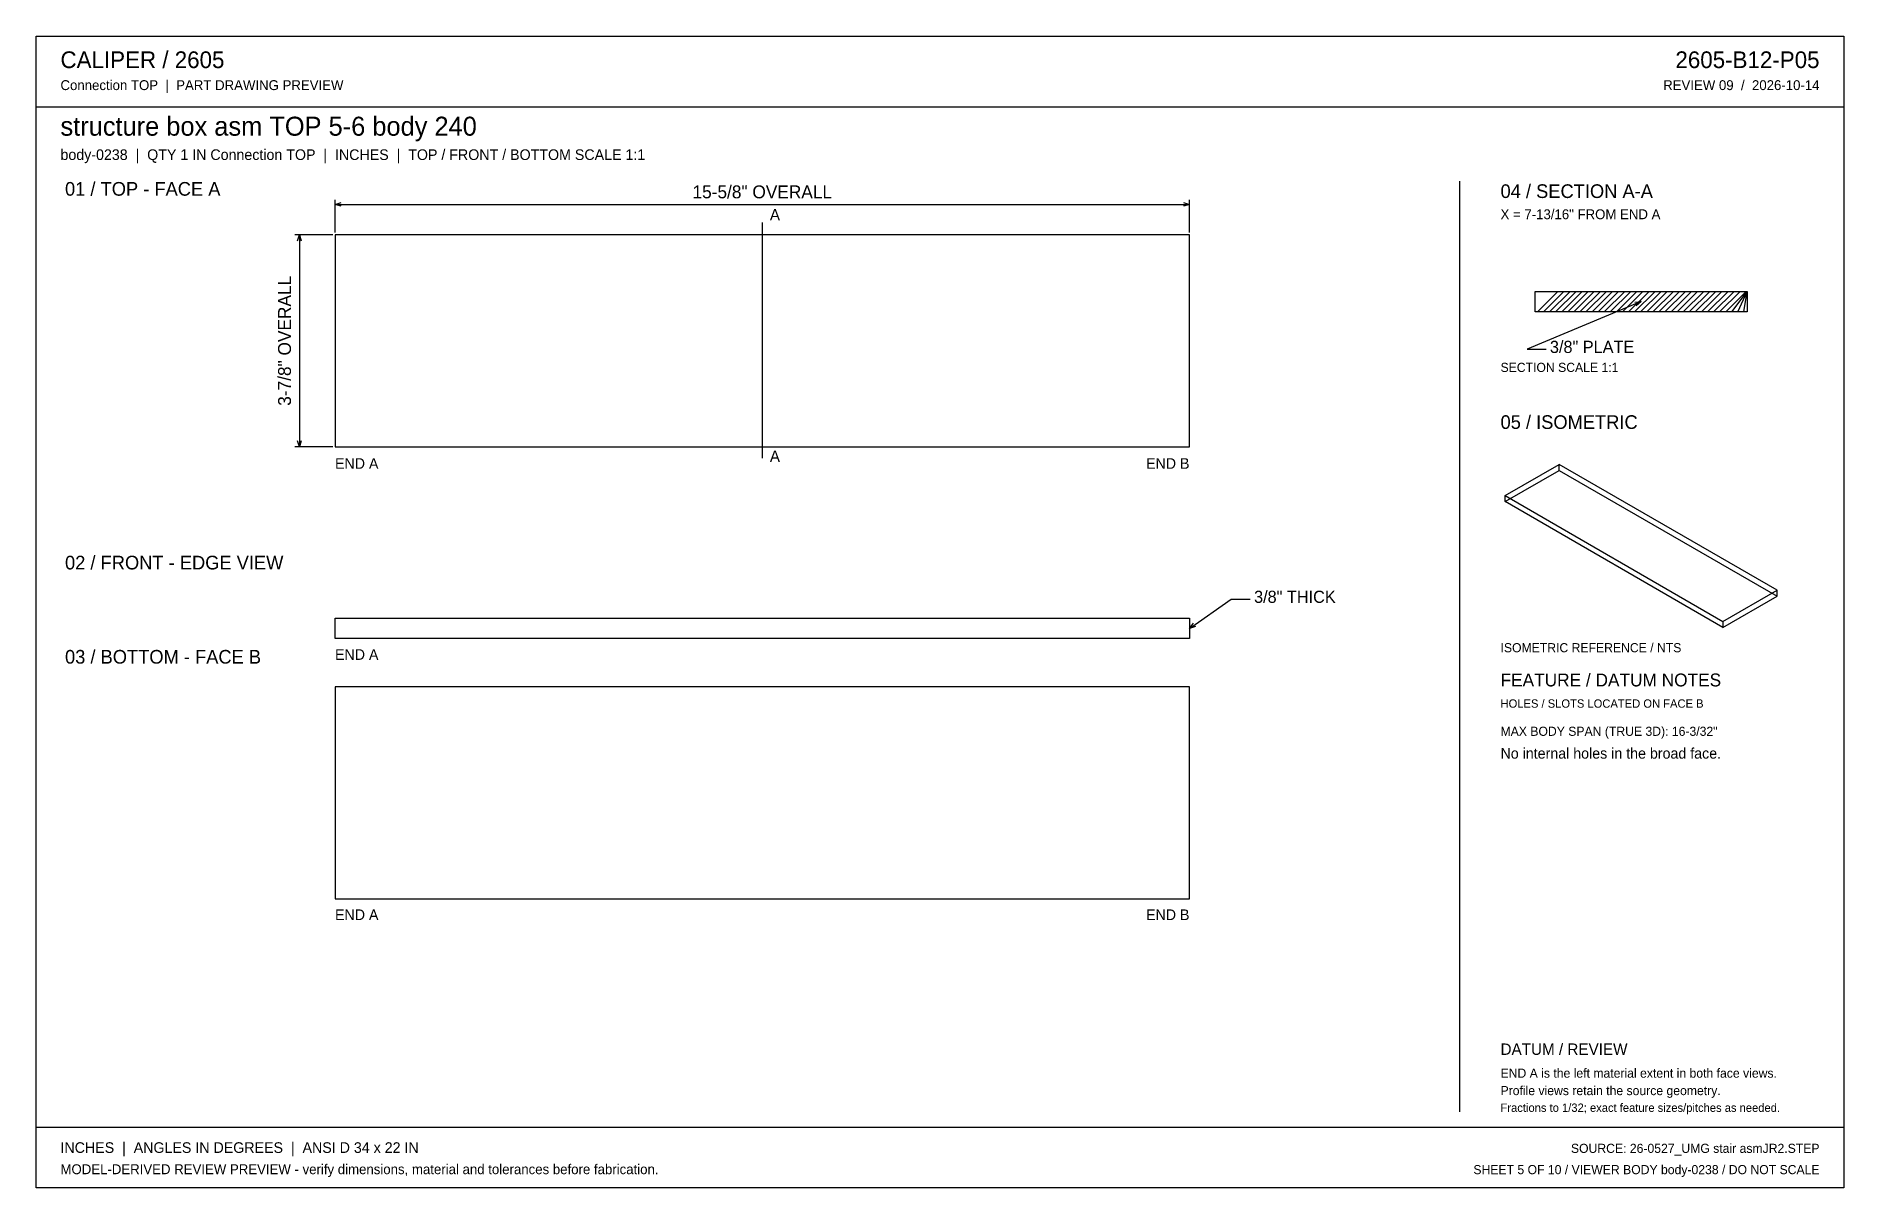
# Model space of a CAD drawing. Header units: inches. Extents: x 0.5 to 33.5, y 0.5 to 21.5.
import ezdxf
from ezdxf.enums import TextEntityAlignment as Align

# ---------------------------------------------------------------- set-up
doc = ezdxf.new("R2010")
doc.units = ezdxf.units.IN
doc.header["$MEASUREMENT"] = 0

msp = doc.modelspace()

# ---------------------------------------------------------------- linework, layer by layer
at = {"layer": 'ANNOTATION'}
for p, q in [((5.937, 17.938), (5.937, 18.535)), ((21.562, 17.938), (21.562, 18.535)), ((5.937, 18.451), (6.049, 18.486)), ((5.937, 18.451), (21.562, 18.451)), ((6.049, 18.417), (5.937, 18.451)), ((21.451, 18.486), (21.562, 18.451)), ((21.562, 18.451), (21.451, 18.417)), ((5.896, 17.896), (5.201, 17.896)), ((5.25, 17.785), (5.285, 17.896)), ((5.285, 17.896), (5.285, 14.021)), ((5.285, 17.896), (5.319, 17.785)), ((13.75, 18.118), (13.75, 13.812)), ((29.819, 16.674), (27.736, 15.806)), ((29.704, 16.663), (29.819, 16.674)), ((29.819, 16.674), (29.73, 16.599)), ((27.736, 15.806), (28.083, 15.806)), ((5.896, 14.021), (5.201, 14.021)), ((5.285, 14.021), (5.25, 14.132)), ((5.319, 14.132), (5.285, 14.021)), ((21.562, 10.701), (22.326, 11.236)), ((22.326, 11.236), (22.674, 11.236)), ((21.562, 10.701), (21.634, 10.794)), ((21.673, 10.737), (21.562, 10.701))]:
    msp.add_line(p, q, dxfattribs=at)
at = {"layer": 'OUTLINE'}
for p, q in [((0.472, 21.528), (33.528, 21.528)), ((0.472, 0.472), (0.472, 21.528)), ((33.528, 21.528), (33.528, 0.472)), ((0.472, 20.236), (33.528, 20.236)), ((26.5, 18.875), (26.5, 1.861)), ((21.562, 17.896), (5.937, 17.896)), ((5.937, 17.896), (5.937, 14.021)), ((21.562, 14.021), (21.562, 17.896)), ((27.882, 16.861), (31.757, 16.861)), ((27.882, 16.486), (27.882, 16.861)), ((27.924, 16.486), (28.299, 16.861)), ((28.035, 16.486), (28.41, 16.861)), ((28.146, 16.486), (28.521, 16.861)), ((28.257, 16.486), (28.632, 16.861)), ((28.368, 16.486), (28.743, 16.861)), ((28.479, 16.486), (28.854, 16.861)), ((28.59, 16.486), (28.965, 16.861)), ((28.701, 16.486), (29.076, 16.861)), ((28.812, 16.486), (29.188, 16.861)), ((28.924, 16.486), (29.299, 16.861)), ((29.035, 16.486), (29.41, 16.861)), ((29.146, 16.486), (29.521, 16.861)), ((29.257, 16.486), (29.632, 16.861)), ((29.368, 16.486), (29.743, 16.861)), ((29.479, 16.486), (29.854, 16.861)), ((29.59, 16.486), (29.965, 16.861)), ((29.701, 16.486), (30.076, 16.861)), ((29.812, 16.486), (30.188, 16.861)), ((29.924, 16.486), (30.299, 16.861)), ((30.035, 16.486), (30.41, 16.861)), ((30.146, 16.486), (30.521, 16.861)), ((30.257, 16.486), (30.632, 16.861)), ((30.368, 16.486), (30.743, 16.861)), ((30.479, 16.486), (30.854, 16.861)), ((30.59, 16.486), (30.965, 16.861)), ((30.701, 16.486), (31.076, 16.861)), ((30.812, 16.486), (31.188, 16.861)), ((30.924, 16.486), (31.299, 16.861)), ((31.035, 16.486), (31.41, 16.861)), ((31.146, 16.486), (31.521, 16.861)), ((31.257, 16.486), (31.632, 16.861)), ((31.368, 16.486), (31.743, 16.861)), ((31.479, 16.486), (31.757, 16.861)), ((31.59, 16.486), (31.757, 16.861)), ((31.701, 16.486), (31.757, 16.861)), ((31.757, 16.861), (31.757, 16.486)), ((31.757, 16.486), (27.882, 16.486)), ((5.937, 14.021), (21.562, 14.021)), ((27.333, 13.128), (28.321, 13.699)), ((27.333, 13.018), (28.321, 13.589)), ((32.306, 11.399), (28.321, 13.699)), ((28.321, 13.589), (28.321, 13.699)), ((28.321, 13.589), (32.306, 11.288)), ((27.333, 13.128), (31.317, 10.828)), ((27.333, 13.018), (27.333, 13.128)), ((31.317, 10.718), (27.333, 13.018)), ((31.317, 10.828), (32.306, 11.399)), ((31.317, 10.718), (32.306, 11.288)), ((32.306, 11.288), (32.306, 11.399)), ((5.937, 10.514), (5.937, 10.889)), ((5.937, 10.889), (21.562, 10.889)), ((21.562, 10.889), (21.562, 10.514)), ((31.317, 10.828), (31.317, 10.718)), ((21.562, 10.514), (5.937, 10.514)), ((5.937, 9.632), (5.937, 5.757)), ((21.562, 9.632), (5.937, 9.632)), ((21.562, 5.757), (21.562, 9.632)), ((5.937, 5.757), (21.562, 5.757)), ((0.472, 1.583), (33.528, 1.583)), ((33.528, 0.472), (0.472, 0.472))]:
    msp.add_line(p, q, dxfattribs=at)

# ---------------------------------------------------------------- texts
at = {"layer": 'ANNOTATION'}
for s, height, p in [('CALIPER / 2605', 0.30556, (0.917, 20.944)), ('Connection TOP  |  PART DRAWING PREVIEW', 0.18056, (0.917, 20.542)), ('structure box asm TOP 5-6 body 240', 0.34722, (0.917, 19.708)), ('body-0238  |  QTY 1 IN Connection TOP  |  INCHES  |  TOP / FRONT / BOTTOM SCALE 1:1', 0.19444, (0.917, 19.264)), ('01 / TOP - FACE A', 0.25, (1, 18.611)), ('04 / SECTION A-A', 0.25, (27.25, 18.569)), ('A', 0.208, (13.889, 18.16)), ('X = 7-13/16" FROM END A', 0.18056, (27.25, 18.181)), ('3/8" PLATE', 0.2222, (28.153, 15.736)), ('SECTION SCALE 1:1', 0.16667, (27.25, 15.389)), ('05 / ISOMETRIC', 0.25, (27.25, 14.347)), ('A', 0.208, (13.889, 13.743)), ('END A', 0.1944, (5.937, 13.618)), ('02 / FRONT - EDGE VIEW', 0.25, (1, 11.778)), ('3/8" THICK', 0.2222, (22.743, 11.167)), ('03 / BOTTOM - FACE B', 0.25, (1, 10.056)), ('END A', 0.1944, (5.937, 10.125)), ('ISOMETRIC REFERENCE / NTS', 0.16667, (27.25, 10.264)), ('FEATURE / DATUM NOTES', 0.23611, (27.25, 9.639)), ('HOLES / SLOTS LOCATED ON FACE B', 0.15278, (27.25, 9.25)), ('MAX BODY SPAN (TRUE 3D): 16-3/32"', 0.16667, (27.25, 8.736)), ('No internal holes in the broad face.', 0.19444, (27.25, 8.319)), ('END A', 0.1944, (5.937, 5.368)), ('DATUM / REVIEW', 0.20833, (27.25, 2.903)), ('END A is the left material extent in both face views.', 0.16667, (27.25, 2.486)), ('Profile views retain the source geometry.', 0.16667, (27.25, 2.167)), ('Fractions to 1/32; exact feature sizes/pitches as needed.', 0.15278, (27.25, 1.861)), ('INCHES  |  ANGLES IN DEGREES  |  ANSI D 34 x 22 IN', 0.19444, (0.917, 1.111)), ('MODEL-DERIVED REVIEW PREVIEW - verify dimensions, material and tolerances before fabrication.', 0.18056, (0.917, 0.722))]:
    msp.add_text(s, height=height, dxfattribs=at).set_placement(p)
for s, height, p in [('2605-B12-P05', 0.30556, (33.083, 20.944)), ('REVIEW 09  /  2026-10-14', 0.18056, (33.083, 20.542)), ('END B', 0.1944, (21.562, 13.618)), ('END B', 0.1944, (21.562, 5.368)), ('SOURCE: 26-0527_UMG stair asmJR2.STEP', 0.16667, (33.083, 1.111)), ('SHEET 5 OF 10 / VIEWER BODY body-0238 / DO NOT SCALE', 0.16667, (33.083, 0.722))]:
    msp.add_text(s, height=height, dxfattribs=at).set_placement(p, align=Align.RIGHT)
msp.add_text('15-5/8" OVERALL', height=0.23611, dxfattribs=at).set_placement((13.75, 18.563), align=Align.CENTER)
msp.add_text('3-7/8" OVERALL', height=0.23611, rotation=90, dxfattribs=at).set_placement((5.132, 15.958), align=Align.CENTER)

doc.saveas('drawing.dxf')
